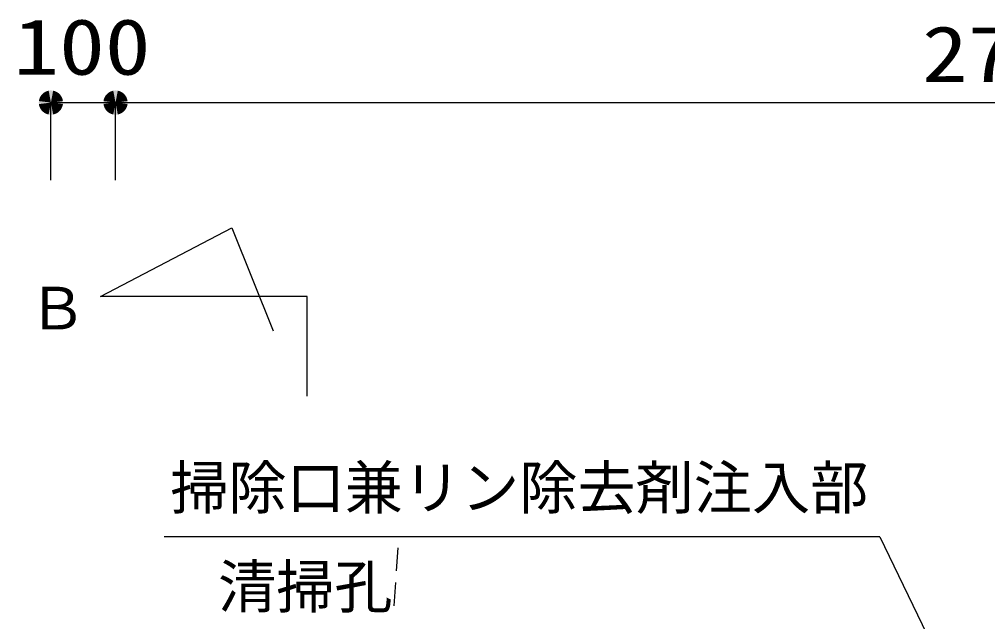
# Model space of a CAD drawing. Units: millimetres, scale not verified. Extents: x -8910 to 8910, y -6308 to 6308.
# Drawn here: x -6383 to -4885, y 1456 to 2388 of the extents above; entities that cross this region are included whole.
import ezdxf
from ezdxf.enums import TextEntityAlignment as Align

# ---------------------------------------------------------------- set-up
doc = ezdxf.new("R2010")
doc.units = ezdxf.units.MM
doc.header["$LTSCALE"] = 30
doc.linetypes.add('DASHED1', pattern=[1.8, 1.2, -0.6])
for name, color, linetype, lineweight in [('0-0_0E', 7, 'Continuous', 25), ('0-1_空気管', 3, 'Continuous', 25), ('1-2_00クル-フ-6寸法', 132, 'Continuous', 25)]:
    doc.layers.add(name, color=color, linetype=linetype, lineweight=lineweight)
doc.styles.add('ＭＳ ゴシック', font='')
doc.styles.get('ＭＳ ゴシック').set_extended_font_data('MS Gothic')

msp = doc.modelspace()

# ---------------------------------------------------------------- linework, layer by layer
at = {"layer": '0-0_0E', "linetype": 'DASHED1'}
msp.add_line((-5797.21, 1570.47), (-5804.52, 1470.74), dxfattribs=at)
at = {"layer": '0-1_空気管'}
for p, q in [((-6257.73, 1959.1), (-6054.07, 2065.43)), ((-6054.07, 2065.43), (-5990.1, 1905.82)), ((-5937.73, 1959.1), (-6257.73, 1959.1)), ((-5937.73, 1804.73), (-5937.73, 1959.1)), ((-5051.56, 1587.25), (-6158.86, 1587.25)), ((-5051.56, 1587.25), (-4629.21, 713.83))]:
    msp.add_line(p, q, dxfattribs=at)
at = {"layer": '1-2_00クル-フ-6寸法', "color": 4}
for p, q in [((-6334.23, 2138.96), (-6334.23, 2258.96)), ((-6334.23, 2258.96), (-6234.23, 2258.96)), ((-6234.23, 2138.96), (-6234.23, 2258.96)), ((-6234.23, 2138.96), (-6234.23, 2258.96)), ((-6234.23, 2258.96), (-3464.19, 2258.96))]:
    msp.add_line(p, q, dxfattribs=at)
at = {"layer": '1-2_00クル-フ-6寸法'}
for points in [[(-6334.23, 2258.96), (-6340.02, 2276.79), (-6337.74, 2277.37)], [(-6334.23, 2258.96), (-6337.74, 2277.37), (-6335.41, 2277.67)], [(-6334.23, 2258.96), (-6335.41, 2277.67), (-6333.05, 2277.67)], [(-6334.23, 2258.96), (-6333.05, 2277.67), (-6330.72, 2277.37)], [(-6334.23, 2258.96), (-6330.72, 2277.37), (-6328.44, 2276.79)], [(-6234.23, 2258.96), (-6240.02, 2276.79), (-6237.74, 2277.37)], [(-6234.23, 2258.96), (-6240.02, 2276.79), (-6237.74, 2277.37)], [(-6234.23, 2258.96), (-6237.74, 2277.37), (-6235.41, 2277.67)], [(-6234.23, 2258.96), (-6237.74, 2277.37), (-6235.41, 2277.67)], [(-6234.23, 2258.96), (-6235.41, 2277.67), (-6233.05, 2277.67)], [(-6234.23, 2258.96), (-6235.41, 2277.67), (-6233.05, 2277.67)], [(-6234.23, 2258.96), (-6233.05, 2277.67), (-6230.72, 2277.37)], [(-6234.23, 2258.96), (-6233.05, 2277.67), (-6230.72, 2277.37)], [(-6234.23, 2258.96), (-6230.72, 2277.37), (-6228.44, 2276.79)], [(-6234.23, 2258.96), (-6230.72, 2277.37), (-6228.44, 2276.79)], [(-6334.23, 2258.96), (-6352.83, 2261.31), (-6352.39, 2263.62)], [(-6334.23, 2258.96), (-6352.39, 2263.62), (-6351.66, 2265.86)], [(-6334.23, 2258.96), (-6351.66, 2265.86), (-6350.66, 2267.99)], [(-6334.23, 2258.96), (-6350.66, 2267.99), (-6349.4, 2269.98)], [(-6334.23, 2258.96), (-6349.4, 2269.98), (-6347.9, 2271.79)], [(-6334.23, 2258.96), (-6347.9, 2271.79), (-6346.18, 2273.4)], [(-6334.23, 2258.96), (-6346.18, 2273.4), (-6344.28, 2274.79)], [(-6334.23, 2258.96), (-6344.28, 2274.79), (-6342.21, 2275.92)], [(-6334.23, 2258.96), (-6342.21, 2275.92), (-6340.02, 2276.79)], [(-6334.23, 2258.96), (-6328.44, 2276.79), (-6326.25, 2275.92)], [(-6334.23, 2258.96), (-6326.25, 2275.92), (-6324.18, 2274.79)], [(-6334.23, 2258.96), (-6324.18, 2274.79), (-6322.28, 2273.4)], [(-6334.23, 2258.96), (-6322.28, 2273.4), (-6320.56, 2271.79)], [(-6334.23, 2258.96), (-6320.56, 2271.79), (-6319.06, 2269.98)], [(-6334.23, 2258.96), (-6319.06, 2269.98), (-6317.8, 2267.99)], [(-6334.23, 2258.96), (-6317.8, 2267.99), (-6316.8, 2265.86)], [(-6334.23, 2258.96), (-6316.8, 2265.86), (-6316.07, 2263.62)], [(-6334.23, 2258.96), (-6316.07, 2263.62), (-6315.63, 2261.31)], [(-6234.23, 2258.96), (-6252.83, 2261.31), (-6252.39, 2263.62)], [(-6234.23, 2258.96), (-6252.83, 2261.31), (-6252.39, 2263.62)], [(-6234.23, 2258.96), (-6252.39, 2263.62), (-6251.66, 2265.86)], [(-6234.23, 2258.96), (-6252.39, 2263.62), (-6251.66, 2265.86)], [(-6234.23, 2258.96), (-6251.66, 2265.86), (-6250.66, 2267.99)], [(-6234.23, 2258.96), (-6251.66, 2265.86), (-6250.66, 2267.99)], [(-6234.23, 2258.96), (-6250.66, 2267.99), (-6249.4, 2269.98)], [(-6234.23, 2258.96), (-6250.66, 2267.99), (-6249.4, 2269.98)], [(-6234.23, 2258.96), (-6249.4, 2269.98), (-6247.9, 2271.79)], [(-6234.23, 2258.96), (-6249.4, 2269.98), (-6247.9, 2271.79)], [(-6234.23, 2258.96), (-6247.9, 2271.79), (-6246.18, 2273.4)], [(-6234.23, 2258.96), (-6247.9, 2271.79), (-6246.18, 2273.4)], [(-6234.23, 2258.96), (-6246.18, 2273.4), (-6244.28, 2274.79)], [(-6234.23, 2258.96), (-6246.18, 2273.4), (-6244.28, 2274.79)], [(-6234.23, 2258.96), (-6244.28, 2274.79), (-6242.21, 2275.92)], [(-6234.23, 2258.96), (-6244.28, 2274.79), (-6242.21, 2275.92)], [(-6234.23, 2258.96), (-6242.21, 2275.92), (-6240.02, 2276.79)], [(-6234.23, 2258.96), (-6242.21, 2275.92), (-6240.02, 2276.79)], [(-6234.23, 2258.96), (-6228.44, 2276.79), (-6226.25, 2275.92)], [(-6234.23, 2258.96), (-6228.44, 2276.79), (-6226.25, 2275.92)], [(-6234.23, 2258.96), (-6226.25, 2275.92), (-6224.18, 2274.79)], [(-6234.23, 2258.96), (-6226.25, 2275.92), (-6224.18, 2274.79)], [(-6234.23, 2258.96), (-6224.18, 2274.79), (-6222.28, 2273.4)], [(-6234.23, 2258.96), (-6224.18, 2274.79), (-6222.28, 2273.4)], [(-6234.23, 2258.96), (-6222.28, 2273.4), (-6220.56, 2271.79)], [(-6234.23, 2258.96), (-6222.28, 2273.4), (-6220.56, 2271.79)], [(-6234.23, 2258.96), (-6220.56, 2271.79), (-6219.06, 2269.98)], [(-6234.23, 2258.96), (-6220.56, 2271.79), (-6219.06, 2269.98)], [(-6234.23, 2258.96), (-6219.06, 2269.98), (-6217.8, 2267.99)], [(-6234.23, 2258.96), (-6219.06, 2269.98), (-6217.8, 2267.99)], [(-6234.23, 2258.96), (-6217.8, 2267.99), (-6216.8, 2265.86)], [(-6234.23, 2258.96), (-6217.8, 2267.99), (-6216.8, 2265.86)], [(-6234.23, 2258.96), (-6216.8, 2265.86), (-6216.07, 2263.62)], [(-6234.23, 2258.96), (-6216.8, 2265.86), (-6216.07, 2263.62)], [(-6234.23, 2258.96), (-6216.07, 2263.62), (-6215.63, 2261.31)], [(-6234.23, 2258.96), (-6216.07, 2263.62), (-6215.63, 2261.31)], [(-6334.23, 2258.96), (-6352.98, 2258.96), (-6352.83, 2261.31)], [(-6334.23, 2258.96), (-6352.83, 2256.61), (-6352.98, 2258.96)], [(-6334.23, 2258.96), (-6352.39, 2254.29), (-6352.83, 2256.61)], [(-6334.23, 2258.96), (-6351.66, 2252.05), (-6352.39, 2254.29)], [(-6334.23, 2258.96), (-6350.66, 2249.92), (-6351.66, 2252.05)], [(-6334.23, 2258.96), (-6349.4, 2247.93), (-6350.66, 2249.92)], [(-6334.23, 2258.96), (-6347.9, 2246.12), (-6349.4, 2247.93)], [(-6334.23, 2258.96), (-6346.18, 2244.51), (-6347.9, 2246.12)], [(-6334.23, 2258.96), (-6344.28, 2243.12), (-6346.18, 2244.51)], [(-6334.23, 2258.96), (-6342.21, 2241.99), (-6344.28, 2243.12)], [(-6334.23, 2258.96), (-6340.02, 2241.12), (-6342.21, 2241.99)], [(-6334.23, 2258.96), (-6337.74, 2240.54), (-6340.02, 2241.12)], [(-6334.23, 2258.96), (-6335.41, 2240.24), (-6337.74, 2240.54)], [(-6334.23, 2258.96), (-6333.05, 2240.24), (-6335.41, 2240.24)], [(-6334.23, 2258.96), (-6315.63, 2261.31), (-6315.48, 2258.96)], [(-6334.23, 2258.96), (-6330.72, 2240.54), (-6333.05, 2240.24)], [(-6334.23, 2258.96), (-6328.44, 2241.12), (-6330.72, 2240.54)], [(-6334.23, 2258.96), (-6326.25, 2241.99), (-6328.44, 2241.12)], [(-6334.23, 2258.96), (-6324.18, 2243.12), (-6326.25, 2241.99)], [(-6334.23, 2258.96), (-6322.28, 2244.51), (-6324.18, 2243.12)], [(-6334.23, 2258.96), (-6320.56, 2246.12), (-6322.28, 2244.51)], [(-6334.23, 2258.96), (-6319.06, 2247.93), (-6320.56, 2246.12)], [(-6334.23, 2258.96), (-6317.8, 2249.92), (-6319.06, 2247.93)], [(-6334.23, 2258.96), (-6316.8, 2252.05), (-6317.8, 2249.92)], [(-6334.23, 2258.96), (-6316.07, 2254.29), (-6316.8, 2252.05)], [(-6334.23, 2258.96), (-6315.63, 2256.61), (-6316.07, 2254.29)], [(-6334.23, 2258.96), (-6315.48, 2258.96), (-6315.63, 2256.61)], [(-6234.23, 2258.96), (-6252.98, 2258.96), (-6252.83, 2261.31)], [(-6234.23, 2258.96), (-6252.98, 2258.96), (-6252.83, 2261.31)], [(-6234.23, 2258.96), (-6252.83, 2256.61), (-6252.98, 2258.96)], [(-6234.23, 2258.96), (-6252.83, 2256.61), (-6252.98, 2258.96)], [(-6234.23, 2258.96), (-6252.39, 2254.29), (-6252.83, 2256.61)], [(-6234.23, 2258.96), (-6252.39, 2254.29), (-6252.83, 2256.61)], [(-6234.23, 2258.96), (-6251.66, 2252.05), (-6252.39, 2254.29)], [(-6234.23, 2258.96), (-6251.66, 2252.05), (-6252.39, 2254.29)], [(-6234.23, 2258.96), (-6250.66, 2249.92), (-6251.66, 2252.05)], [(-6234.23, 2258.96), (-6250.66, 2249.92), (-6251.66, 2252.05)], [(-6234.23, 2258.96), (-6249.4, 2247.93), (-6250.66, 2249.92)], [(-6234.23, 2258.96), (-6249.4, 2247.93), (-6250.66, 2249.92)], [(-6234.23, 2258.96), (-6247.9, 2246.12), (-6249.4, 2247.93)], [(-6234.23, 2258.96), (-6247.9, 2246.12), (-6249.4, 2247.93)], [(-6234.23, 2258.96), (-6246.18, 2244.51), (-6247.9, 2246.12)], [(-6234.23, 2258.96), (-6246.18, 2244.51), (-6247.9, 2246.12)], [(-6234.23, 2258.96), (-6244.28, 2243.12), (-6246.18, 2244.51)], [(-6234.23, 2258.96), (-6244.28, 2243.12), (-6246.18, 2244.51)], [(-6234.23, 2258.96), (-6242.21, 2241.99), (-6244.28, 2243.12)], [(-6234.23, 2258.96), (-6242.21, 2241.99), (-6244.28, 2243.12)], [(-6234.23, 2258.96), (-6240.02, 2241.12), (-6242.21, 2241.99)], [(-6234.23, 2258.96), (-6240.02, 2241.12), (-6242.21, 2241.99)], [(-6234.23, 2258.96), (-6237.74, 2240.54), (-6240.02, 2241.12)], [(-6234.23, 2258.96), (-6237.74, 2240.54), (-6240.02, 2241.12)], [(-6234.23, 2258.96), (-6235.41, 2240.24), (-6237.74, 2240.54)], [(-6234.23, 2258.96), (-6235.41, 2240.24), (-6237.74, 2240.54)], [(-6234.23, 2258.96), (-6233.05, 2240.24), (-6235.41, 2240.24)], [(-6234.23, 2258.96), (-6233.05, 2240.24), (-6235.41, 2240.24)], [(-6234.23, 2258.96), (-6215.63, 2261.31), (-6215.48, 2258.96)], [(-6234.23, 2258.96), (-6215.63, 2261.31), (-6215.48, 2258.96)], [(-6234.23, 2258.96), (-6230.72, 2240.54), (-6233.05, 2240.24)], [(-6234.23, 2258.96), (-6228.44, 2241.12), (-6230.72, 2240.54)], [(-6234.23, 2258.96), (-6226.25, 2241.99), (-6228.44, 2241.12)], [(-6234.23, 2258.96), (-6224.18, 2243.12), (-6226.25, 2241.99)], [(-6234.23, 2258.96), (-6222.28, 2244.51), (-6224.18, 2243.12)], [(-6234.23, 2258.96), (-6220.56, 2246.12), (-6222.28, 2244.51)], [(-6234.23, 2258.96), (-6219.06, 2247.93), (-6220.56, 2246.12)], [(-6234.23, 2258.96), (-6217.8, 2249.92), (-6219.06, 2247.93)], [(-6234.23, 2258.96), (-6216.8, 2252.05), (-6217.8, 2249.92)], [(-6234.23, 2258.96), (-6216.07, 2254.29), (-6216.8, 2252.05)], [(-6234.23, 2258.96), (-6215.63, 2256.61), (-6216.07, 2254.29)], [(-6234.23, 2258.96), (-6215.48, 2258.96), (-6215.63, 2256.61)], [(-6234.23, 2258.96), (-6230.72, 2240.54), (-6233.05, 2240.24)], [(-6234.23, 2258.96), (-6228.44, 2241.12), (-6230.72, 2240.54)], [(-6234.23, 2258.96), (-6226.25, 2241.99), (-6228.44, 2241.12)], [(-6234.23, 2258.96), (-6224.18, 2243.12), (-6226.25, 2241.99)], [(-6234.23, 2258.96), (-6222.28, 2244.51), (-6224.18, 2243.12)], [(-6234.23, 2258.96), (-6220.56, 2246.12), (-6222.28, 2244.51)], [(-6234.23, 2258.96), (-6219.06, 2247.93), (-6220.56, 2246.12)], [(-6234.23, 2258.96), (-6217.8, 2249.92), (-6219.06, 2247.93)], [(-6234.23, 2258.96), (-6216.8, 2252.05), (-6217.8, 2249.92)], [(-6234.23, 2258.96), (-6216.07, 2254.29), (-6216.8, 2252.05)], [(-6234.23, 2258.96), (-6215.63, 2256.61), (-6216.07, 2254.29)], [(-6234.23, 2258.96), (-6215.48, 2258.96), (-6215.63, 2256.61)]]:
    msp.add_solid(points, dxfattribs=at)

# ---------------------------------------------------------------- texts
at = {"layer": '0-1_空気管', "color": 4, "style": 'ＭＳ ゴシック'}
for s, p in [('Ｂ', (-6369.08, 1888.26)), ('掃除口兼リン除去剤注入部', (-6149.53, 1610.76)), ('清掃孔', (-6075.65, 1457.61))]:
    msp.add_text(s, height=65.98, dxfattribs=at).set_placement(p, align=Align.BOTTOM_LEFT)
at = {"layer": '1-2_00クル-フ-6寸法', "color": 3, "style": 'ＭＳ ゴシック', "width": 1.2}
for s, p in [('100', (-6392.23, 2276.05)), ('2770', (-4986.35, 2264.8))]:
    msp.add_text(s, height=86.66, dxfattribs=at).set_placement(p, align=Align.BOTTOM_LEFT)

doc.saveas('drawing.dxf')
